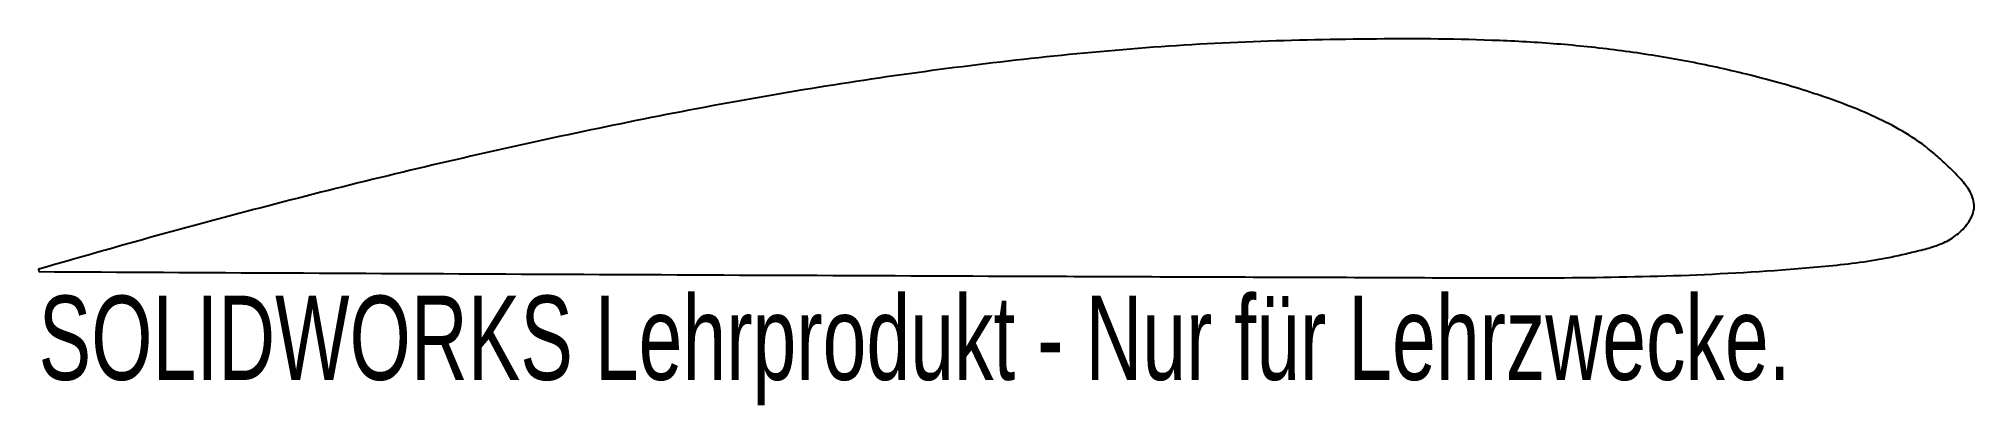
# Model space of a CAD drawing. Header units: millimetres. Extents: x 0 to 111, y -10 to 11.
import ezdxf

# ---------------------------------------------------------------- set-up
doc = ezdxf.new("R2010")
doc.units = ezdxf.units.MM
doc.styles.add('SLDTEXTSTYLE0', font='TXT', dxfattribs={"width": 0.7})

msp = doc.modelspace()

# ---------------------------------------------------------------- linework, layer by layer
at = {"color": 7, "linetype": 'Continuous', "lineweight": 25}
msp.add_line((-0.01, -2.68), (0, -2.82), dxfattribs=at)
msp.add_open_spline([(0, -2.82), (19.07, -2.92), (38.14, -3.01), (61.97, -3.1), (66.74, -3.12), (73.89, -3.14), (76.27, -3.15), (81.04, -3.17), (83.42, -3.19), (88.19, -3.17), (90.57, -3.14), (95.34, -3.01), (97.72, -2.89), (100.69, -2.67), (101.29, -2.62), (102.48, -2.51), (103.07, -2.46), (104.26, -2.33), (104.85, -2.25), (106.03, -2.05), (106.62, -1.93), (107.49, -1.72), (107.78, -1.65), (108.36, -1.51), (108.65, -1.43), (109.07, -1.28), (109.21, -1.22), (109.49, -1.1), (109.62, -1.03), (110, -0.8), (110.24, -0.61), (110.66, -0.18), (110.85, 0.07), (111.03, 0.48), (111.08, 0.63), (111.12, 0.93), (111.11, 1.08), (111.02, 1.52), (110.87, 1.79), (110.52, 2.29), (110.33, 2.51), (109.91, 2.94), (109.7, 3.15), (109.26, 3.56), (109.04, 3.76), (108.36, 4.34), (107.89, 4.69), (106.88, 5.32), (106.36, 5.6), (105.29, 6.12), (104.75, 6.36), (103.09, 7.02), (101.97, 7.4), (99.7, 8.09), (98.55, 8.39), (96.24, 8.93), (95.09, 9.17), (92.77, 9.58), (91.61, 9.76), (89.28, 10.05), (88.11, 10.17), (85.77, 10.35), (84.59, 10.41), (81.07, 10.54), (78.71, 10.55), (73.99, 10.5), (71.63, 10.45), (66.92, 10.26), (64.57, 10.11), (59.89, 9.72), (57.55, 9.48), (50.54, 8.66), (45.89, 7.98), (38.92, 6.75), (36.6, 6.31), (31.98, 5.38), (29.68, 4.89), (22.77, 3.36), (18.19, 2.26), (11.35, 0.48), (9.07, -0.12), (4.53, -1.38), (2.26, -2.03), (-0.01, -2.68)], degree=3, knots=[0, 0, 0, 0, 0.25, 0.25, 0.3125, 0.3125, 0.34375, 0.34375, 0.375, 0.375, 0.40625, 0.40625, 0.4375, 0.4375, 0.445312, 0.445312, 0.453125, 0.453125, 0.460937, 0.460937, 0.46875, 0.46875, 0.472656, 0.472656, 0.476562, 0.476562, 0.478516, 0.478516, 0.480469, 0.480469, 0.484375, 0.484375, 0.488281, 0.488281, 0.490234, 0.490234, 0.492187, 0.492187, 0.496094, 0.496094, 0.5, 0.5, 0.503906, 0.503906, 0.507812, 0.507812, 0.515625, 0.515625, 0.523437, 0.523437, 0.53125, 0.53125, 0.546875, 0.546875, 0.5625, 0.5625, 0.578125, 0.578125, 0.59375, 0.59375, 0.609375, 0.609375, 0.625, 0.625, 0.65625, 0.65625, 0.6875, 0.6875, 0.71875, 0.71875, 0.75, 0.75, 0.8125, 0.8125, 0.84375, 0.84375, 0.875, 0.875, 0.9375, 0.9375, 0.96875, 0.96875, 1, 1, 1, 1], dxfattribs=at)

# ---------------------------------------------------------------- texts
at = {"color": 7, "linetype": 'Continuous', "insert": (-0.01, -4.2), "char_height": 4.8336, "attachment_point": 1, "style": 'SLDTEXTSTYLE0'}
msp.add_mtext('SOLIDWORKS Lehrprodukt - Nur für Lehrzwecke.', dxfattribs=at)

doc.saveas('drawing.dxf')
